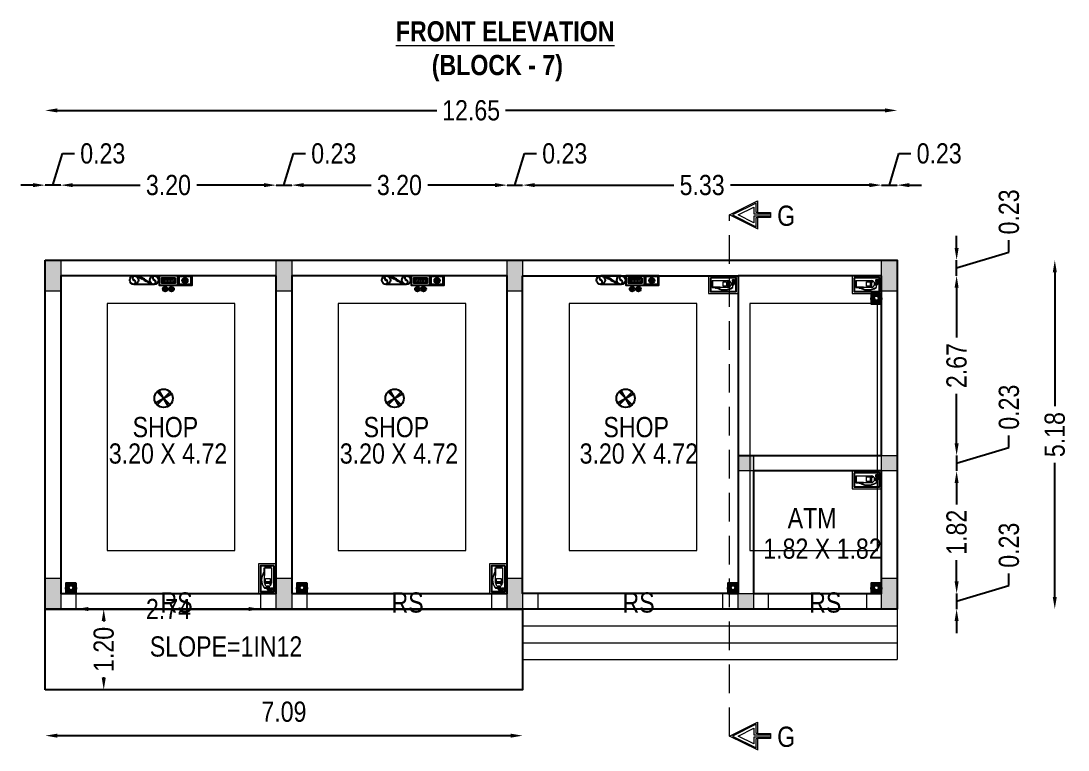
# Model space of a CAD drawing. Header units: metres. Extents: x 3750 to 6203, y 1588 to 3614.
# Drawn here: x 3778.01 to 3793.56, y 1663.71 to 1674.53 of the extents above; entities that cross this region are included whole.
import ezdxf

# ---------------------------------------------------------------- set-up
doc = ezdxf.new("R2010")
doc.units = ezdxf.units.M
doc.linetypes.add('DASHED', pattern=[0.75, 0.5, -0.25])
for name, color, linetype in [('00', 7, 'Continuous'), ('BLK_6_DA_RAMP_1', 1, 'Continuous'), ('BLK_7_FLR_0_CARPET_AREA', 13, 'Continuous'), ('BLK_7_FLR_0_EXIT_WIDTH_DOOR', 2, 'Continuous'), ('BLK_7_FLR_0_ROOF_AREA', 54, 'Continuous'), ('SOLAR_PANEL', 3, 'Continuous'), ('VPORTS', 6, 'Continuous')]:
    doc.layers.add(name, color=color, linetype=linetype)
doc.styles.get("Standard").update_dxf_attribs({"font": 'swissc.ttf'})
doc.styles.add('style2', font='swisscb.ttf')
doc.styles.add('style2a', font='swissc.ttf')
doc.dimstyles.new('ISO-25', dxfattribs={"dimtxt": 0.6, "dimasz": 0.18, "dimexe": 1.25, "dimexo": 0.625, "dimtad": 1, "dimdsep": 46, "dimtxsty": 'Standard', "dimcen": 0.18, "dimse1": 1, "dimse2": 1, "dimadec": 0, "dimazin": 0, "dimtfac": 1, "dimtmove": 0, "dimatfit": 3, "dimfxl": 0, "dimarcsym": 0})
doc.dimstyles.get("Standard").update_dxf_attribs({"dimtxt": 0.3, "dimasz": 0.18, "dimexe": 0.18, "dimexo": 0.0625, "dimgap": 0.09, "dimtad": 0, "dimzin": 0, "dimdsep": 46, "dimtxsty": 'style2a', "dimcen": 0.09, "dimse1": 1, "dimse2": 1, "dimadec": 0, "dimazin": 0, "dimtfac": 1, "dimtofl": 0, "dimtmove": 0, "dimatfit": 3, "dimfxl": 0, "dimtolj": 1, "dimtzin": 0, "dimarcsym": 0})

# ---------------------------------------------------------------- blocks, each defined once
blk = doc.blocks.new('*D310')
at = {"layer": 'BLK_6_DA_RAMP_1', "color": 0, "lineweight": -2}
for p, q in [((3779.237404959253, 1665.620680309117), (3779.237404959253, 1665.614446542881)), ((3779.237404959253, 1664.780680309116), (3779.237404959253, 1664.786914075349))]:
    blk.add_line(p, q, dxfattribs=at)
at = {"layer": 'BLK_6_DA_RAMP_1', "color": 0}
for points in [[(3779.207404959253, 1665.620680309117), (3779.267404959254, 1665.620680309117), (3779.237404959253, 1665.800680309117)], [(3779.207404959253, 1664.780680309116), (3779.267404959254, 1664.780680309116), (3779.237404959253, 1664.600680309115)]]:
    blk.add_solid(points, dxfattribs=at)
at = {"layer": 'Defpoints', "color": 0}
for p in [(3779.237404959253, 1665.800680309117), (3785.457859154155, 1665.800680309117), (3785.457859154158, 1664.600680309115)]:
    blk.add_point(p, dxfattribs=at)
at = {"layer": 'BLK_6_DA_RAMP_1', "color": 0, "insert": (3779.237404959252, 1665.200680309113), "char_height": 0.3, "attachment_point": 5, "rotation": 90, "style": 'style2a'}
blk.add_mtext('\\A1;1.20', dxfattribs=at)
blk = doc.blocks.new('*D311')
at = {"layer": 'BLK_6_DA_RAMP_1', "color": 0, "lineweight": -2}
blk.add_line((3778.547859154153, 1663.919787495752), (3785.277859154156, 1663.919787495752), dxfattribs=at)
at = {"layer": 'BLK_6_DA_RAMP_1', "color": 0}
for points in [[(3778.547859154153, 1663.949787495752), (3778.547859154153, 1663.889787495752), (3778.367859154152, 1663.919787495752)], [(3785.277859154156, 1663.949787495752), (3785.277859154156, 1663.889787495752), (3785.457859154156, 1663.919787495752)]]:
    blk.add_solid(points, dxfattribs=at)
at = {"layer": 'Defpoints', "color": 0}
for p in [(3778.367859154152, 1664.600680309115), (3785.457859154156, 1664.600680309115), (3785.457859154156, 1663.919787495752)]:
    blk.add_point(p, dxfattribs=at)
at = {"layer": 'BLK_6_DA_RAMP_1', "color": 0, "insert": (3781.912859154154, 1664.273781002245), "char_height": 0.3, "attachment_point": 5}
blk.add_mtext('7.09', dxfattribs=at)
blk = doc.blocks.new('*D313')
at = {"color": 0, "lineweight": -2, "ltscale": 10}
for p, q in [((3778.482859154154, 1672.095714972976), (3778.62361564766, 1672.564903284665)), ((3778.62361564766, 1672.564903284665), (3778.80361564766, 1672.564903284665)), ((3778.187859154156, 1672.095714972976), (3778.007859154155, 1672.095714972976)), ((3778.597859154152, 1672.095714972976), (3778.367859154156, 1672.095714972976)), ((3778.777859154152, 1672.095714972976), (3778.957859154152, 1672.095714972976))]:
    blk.add_line(p, q, dxfattribs=at)
at = {"color": 0, "ltscale": 10}
for points in [[(3778.187859154156, 1672.125714972976), (3778.187859154156, 1672.065714972976), (3778.367859154156, 1672.095714972976)], [(3778.777859154152, 1672.125714972976), (3778.777859154152, 1672.065714972976), (3778.597859154152, 1672.095714972976)]]:
    blk.add_solid(points, dxfattribs=at)
at = {"layer": 'Defpoints', "color": 0, "ltscale": 10}
for p in [(3778.367859154156, 1672.095714972976), (3778.367859154156, 1670.750680309117), (3778.597859154152, 1670.750680309117)]:
    blk.add_point(p, dxfattribs=at)
at = {"color": 0, "lineweight": 18, "ltscale": 10, "insert": (3779.222641621686, 1672.564903284665), "char_height": 0.3, "attachment_point": 5, "style": 'style2a'}
blk.add_mtext('\\A1;0.23', dxfattribs=at)
blk = doc.blocks.new('*D314')
at = {"color": 0, "lineweight": -2, "ltscale": 10}
for p, q in [((3778.777859154156, 1672.095714972976), (3779.777079933378, 1672.095714972976)), ((3781.61785915416, 1672.095714972976), (3780.618638374937, 1672.095714972976))]:
    blk.add_line(p, q, dxfattribs=at)
at = {"color": 0, "ltscale": 10}
for points in [[(3778.777859154156, 1672.125714972976), (3778.777859154156, 1672.065714972976), (3778.597859154156, 1672.095714972976)], [(3781.61785915416, 1672.125714972976), (3781.61785915416, 1672.065714972976), (3781.79785915416, 1672.095714972976)]]:
    blk.add_solid(points, dxfattribs=at)
at = {"layer": 'Defpoints', "color": 0, "ltscale": 10}
for p in [(3781.79785915416, 1672.095714972976), (3778.597859154156, 1670.750680309117), (3781.79785915416, 1670.750680309117)]:
    blk.add_point(p, dxfattribs=at)
at = {"color": 0, "lineweight": 18, "ltscale": 10, "insert": (3780.197859154158, 1672.095714972976), "char_height": 0.3, "attachment_point": 5, "style": 'style2a'}
blk.add_mtext('\\A1;3.20', dxfattribs=at)
blk = doc.blocks.new('*D315')
at = {"color": 0, "lineweight": -2, "ltscale": 10}
for p, q in [((3781.912859154162, 1672.095714972976), (3782.053615647669, 1672.564903284665)), ((3782.053615647669, 1672.564903284665), (3782.233615647669, 1672.564903284665)), ((3781.617859154164, 1672.095714972976), (3781.437859154164, 1672.095714972976)), ((3781.797859154164, 1672.095714972976), (3782.02785915416, 1672.095714972976)), ((3782.207859154161, 1672.095714972976), (3782.38785915416, 1672.095714972976))]:
    blk.add_line(p, q, dxfattribs=at)
at = {"color": 0, "ltscale": 10}
for points in [[(3781.617859154164, 1672.125714972976), (3781.617859154164, 1672.065714972976), (3781.797859154164, 1672.095714972976)], [(3782.207859154161, 1672.125714972976), (3782.207859154161, 1672.065714972976), (3782.02785915416, 1672.095714972976)]]:
    blk.add_solid(points, dxfattribs=at)
at = {"layer": 'Defpoints', "color": 0, "ltscale": 10}
for p in [(3782.02785915416, 1672.095714972976), (3781.797859154164, 1670.750680309117), (3782.02785915416, 1670.750680309116)]:
    blk.add_point(p, dxfattribs=at)
at = {"color": 0, "lineweight": 18, "ltscale": 10, "insert": (3782.652641621695, 1672.564903284665), "char_height": 0.3, "attachment_point": 5, "style": 'style2a'}
blk.add_mtext('\\A1;0.23', dxfattribs=at)
blk = doc.blocks.new('*D316')
at = {"color": 0, "lineweight": -2, "ltscale": 10}
for p, q in [((3782.207859154161, 1672.095714972976), (3783.207079933379, 1672.095714972976)), ((3785.047859154154, 1672.095714972976), (3784.048638374937, 1672.095714972976))]:
    blk.add_line(p, q, dxfattribs=at)
at = {"color": 0, "ltscale": 10}
for points in [[(3782.207859154161, 1672.125714972976), (3782.207859154161, 1672.065714972976), (3782.02785915416, 1672.095714972976)], [(3785.047859154154, 1672.125714972976), (3785.047859154154, 1672.065714972976), (3785.227859154154, 1672.095714972976)]]:
    blk.add_solid(points, dxfattribs=at)
at = {"layer": 'Defpoints', "color": 0, "ltscale": 10}
for p in [(3785.227859154154, 1672.095714972976), (3782.02785915416, 1670.750680309117), (3785.227859154154, 1670.750680309117)]:
    blk.add_point(p, dxfattribs=at)
at = {"color": 0, "lineweight": 18, "ltscale": 10, "insert": (3783.627859154157, 1672.095714972976), "char_height": 0.3, "attachment_point": 5, "style": 'style2a'}
blk.add_mtext('\\A1;3.20', dxfattribs=at)
blk = doc.blocks.new('*D317')
at = {"color": 0, "lineweight": -2, "ltscale": 10}
for p, q in [((3785.342859154161, 1672.095714972976), (3785.483615647667, 1672.564903284665)), ((3785.483615647667, 1672.564903284665), (3785.663615647667, 1672.564903284665)), ((3785.047859154162, 1672.095714972976), (3784.867859154161, 1672.095714972976)), ((3785.227859154162, 1672.095714972976), (3785.45785915416, 1672.095714972976)), ((3785.637859154161, 1672.095714972976), (3785.81785915416, 1672.095714972976))]:
    blk.add_line(p, q, dxfattribs=at)
at = {"color": 0, "ltscale": 10}
for points in [[(3785.047859154162, 1672.125714972976), (3785.047859154162, 1672.065714972976), (3785.227859154162, 1672.095714972976)], [(3785.637859154161, 1672.125714972976), (3785.637859154161, 1672.065714972976), (3785.45785915416, 1672.095714972976)]]:
    blk.add_solid(points, dxfattribs=at)
at = {"layer": 'Defpoints', "color": 0, "ltscale": 10}
for p in [(3785.45785915416, 1672.095714972976), (3785.227859154162, 1670.750680309117), (3785.45785915416, 1670.750680309117)]:
    blk.add_point(p, dxfattribs=at)
at = {"color": 0, "lineweight": 18, "ltscale": 10, "insert": (3786.082641621693, 1672.564903284665), "char_height": 0.3, "attachment_point": 5, "style": 'style2a'}
blk.add_mtext('\\A1;0.23', dxfattribs=at)
blk = doc.blocks.new('*D318')
at = {"color": 0, "lineweight": -2, "ltscale": 10}
for p, q in [((3785.637859154161, 1672.095714972976), (3787.703248764549, 1672.095714972976)), ((3790.607859154159, 1672.095714972976), (3788.54246954377, 1672.095714972976))]:
    blk.add_line(p, q, dxfattribs=at)
at = {"color": 0, "ltscale": 10}
for points in [[(3785.637859154161, 1672.125714972976), (3785.637859154161, 1672.065714972976), (3785.45785915416, 1672.095714972976)], [(3790.607859154159, 1672.125714972976), (3790.607859154159, 1672.065714972976), (3790.787859154159, 1672.095714972976)]]:
    blk.add_solid(points, dxfattribs=at)
at = {"layer": 'Defpoints', "color": 0, "ltscale": 10}
for p in [(3790.787859154159, 1672.095714972976), (3785.45785915416, 1670.750680309117), (3790.787859154159, 1670.750680309117)]:
    blk.add_point(p, dxfattribs=at)
at = {"color": 0, "lineweight": 18, "ltscale": 10, "insert": (3788.122859154159, 1672.095714972976), "char_height": 0.3, "attachment_point": 5, "style": 'style2a'}
blk.add_mtext('\\A1;5.33', dxfattribs=at)
blk = doc.blocks.new('*D319')
at = {"color": 0, "lineweight": -2, "ltscale": 10}
for p, q in [((3790.902859154158, 1672.095908519604), (3791.043615647665, 1672.565096831293)), ((3791.043615647665, 1672.565096831293), (3791.223615647665, 1672.565096831293)), ((3790.607859154159, 1672.095908519604), (3790.427859154159, 1672.095908519604)), ((3790.787859154159, 1672.095908519604), (3791.017859154158, 1672.095908519604)), ((3791.197859154157, 1672.095908519604), (3791.377859154157, 1672.095908519604))]:
    blk.add_line(p, q, dxfattribs=at)
at = {"color": 0, "ltscale": 10}
for points in [[(3790.607859154159, 1672.125908519604), (3790.607859154159, 1672.065908519605), (3790.787859154159, 1672.095908519604)], [(3791.197859154157, 1672.125908519604), (3791.197859154157, 1672.065908519605), (3791.017859154158, 1672.095908519604)]]:
    blk.add_solid(points, dxfattribs=at)
at = {"layer": 'Defpoints', "color": 0, "ltscale": 10}
for p in [(3791.017859154158, 1672.095908519604), (3791.017859154158, 1670.980680309116), (3790.787859154159, 1670.750680309117)]:
    blk.add_point(p, dxfattribs=at)
at = {"color": 0, "lineweight": 18, "ltscale": 10, "insert": (3791.642641621692, 1672.565096831293), "char_height": 0.3, "attachment_point": 5, "style": 'style2a'}
blk.add_mtext('\\A1;0.23', dxfattribs=at)
blk = doc.blocks.new('*D320')
at = {"color": 0, "lineweight": -2, "ltscale": 10}
for p, q in [((3778.547859154155, 1673.205326451195), (3784.181203310001, 1673.205326451195)), ((3790.837859154157, 1673.205326451195), (3785.204514998313, 1673.205326451195))]:
    blk.add_line(p, q, dxfattribs=at)
at = {"color": 0, "ltscale": 10}
for points in [[(3778.547859154155, 1673.235326451194), (3778.547859154155, 1673.175326451195), (3778.367859154156, 1673.205326451195)], [(3790.837859154157, 1673.235326451194), (3790.837859154157, 1673.175326451195), (3791.017859154158, 1673.205326451195)]]:
    blk.add_solid(points, dxfattribs=at)
at = {"layer": 'Defpoints', "color": 0, "ltscale": 10}
for p in [(3778.367859154156, 1673.205326451195), (3778.367859154156, 1670.980680309116), (3791.017859154158, 1670.980680309116)]:
    blk.add_point(p, dxfattribs=at)
at = {"color": 0, "lineweight": 18, "ltscale": 10, "insert": (3784.692859154156, 1673.205326451195), "char_height": 0.3, "attachment_point": 5, "style": 'style2a'}
blk.add_mtext('\\A1;12.65', dxfattribs=at)
blk = doc.blocks.new('*D321')
at = {"color": 0, "lineweight": -2, "ltscale": 10}
for p, q in [((3791.901756672229, 1671.160680309117), (3791.901756672229, 1671.340680309117)), ((3792.679321607294, 1671.098949789637), (3792.679321607294, 1671.278949789638)), ((3791.901756672229, 1670.865680309118), (3792.679321607294, 1671.098949789637)), ((3791.901756672229, 1670.750680309118), (3791.901756672229, 1670.980680309117)), ((3791.901756672229, 1670.570680309118), (3791.901756672229, 1670.390680309118))]:
    blk.add_line(p, q, dxfattribs=at)
at = {"color": 0, "ltscale": 10}
for points in [[(3791.871756672229, 1671.160680309117), (3791.931756672229, 1671.160680309117), (3791.901756672229, 1670.980680309117)], [(3791.871756672229, 1670.570680309118), (3791.931756672229, 1670.570680309118), (3791.901756672229, 1670.750680309118)]]:
    blk.add_solid(points, dxfattribs=at)
at = {"layer": 'Defpoints', "color": 0, "ltscale": 10}
for p in [(3790.787859154161, 1670.980680309117), (3791.901756672229, 1670.980680309117), (3790.787859154161, 1670.750680309118)]:
    blk.add_point(p, dxfattribs=at)
at = {"color": 0, "lineweight": 18, "ltscale": 10, "insert": (3792.679321607294, 1671.697975763662), "char_height": 0.3, "attachment_point": 5, "rotation": 90, "style": 'style2a'}
blk.add_mtext('\\A1;0.23', dxfattribs=at)
blk = doc.blocks.new('*D322')
at = {"color": 0, "lineweight": -2, "ltscale": 10}
for p, q in [((3791.90175667226, 1670.570680309118), (3791.90175667226, 1669.835095893534)), ((3791.90175667226, 1668.260680309118), (3791.90175667226, 1668.996264724703))]:
    blk.add_line(p, q, dxfattribs=at)
at = {"color": 0, "ltscale": 10}
for points in [[(3791.871756672259, 1670.570680309118), (3791.931756672259, 1670.570680309118), (3791.90175667226, 1670.750680309118)], [(3791.871756672259, 1668.260680309118), (3791.931756672259, 1668.260680309118), (3791.90175667226, 1668.080680309118)]]:
    blk.add_solid(points, dxfattribs=at)
at = {"layer": 'Defpoints', "color": 0, "ltscale": 10}
for p in [(3790.787859154161, 1670.750680309118), (3790.787859154161, 1668.080680309118), (3791.90175667226, 1668.080680309118)]:
    blk.add_point(p, dxfattribs=at)
at = {"color": 0, "lineweight": 18, "ltscale": 10, "insert": (3791.901756672258, 1669.415680309117), "char_height": 0.3, "attachment_point": 5, "rotation": 90, "style": 'style2a'}
blk.add_mtext('\\A1;2.67', dxfattribs=at)
blk = doc.blocks.new('*D323')
at = {"color": 0, "lineweight": -2, "ltscale": 10}
for p, q in [((3791.901756672287, 1668.260680309118), (3791.901756672287, 1668.440680309118)), ((3792.679321607351, 1668.198949789637), (3792.679321607351, 1668.378949789637)), ((3791.901756672287, 1667.965680309118), (3792.679321607351, 1668.198949789637)), ((3791.901756672287, 1668.080680309118), (3791.901756672287, 1667.850680309117)), ((3791.901756672287, 1667.670680309117), (3791.901756672287, 1667.490680309117))]:
    blk.add_line(p, q, dxfattribs=at)
at = {"color": 0, "ltscale": 10}
for points in [[(3791.871756672286, 1668.260680309118), (3791.931756672287, 1668.260680309118), (3791.901756672287, 1668.080680309118)], [(3791.871756672286, 1667.670680309117), (3791.931756672287, 1667.670680309117), (3791.901756672287, 1667.850680309117)]]:
    blk.add_solid(points, dxfattribs=at)
at = {"layer": 'Defpoints', "color": 0, "ltscale": 10}
for p in [(3790.787859154161, 1668.080680309118), (3790.787859154161, 1667.850680309117), (3791.901756672287, 1667.850680309117)]:
    blk.add_point(p, dxfattribs=at)
at = {"color": 0, "lineweight": 18, "ltscale": 10, "insert": (3792.679321607351, 1668.797975763662), "char_height": 0.3, "attachment_point": 5, "rotation": 90, "style": 'style2a'}
blk.add_mtext('\\A1;0.23', dxfattribs=at)
blk = doc.blocks.new('*D324')
at = {"color": 0, "lineweight": -2, "ltscale": 10}
for p, q in [((3791.901756672316, 1667.670680309117), (3791.901756672316, 1667.353862127299)), ((3791.901756672316, 1666.210680309118), (3791.901756672316, 1666.527498490936))]:
    blk.add_line(p, q, dxfattribs=at)
at = {"color": 0, "ltscale": 10}
for points in [[(3791.871756672316, 1667.670680309117), (3791.931756672318, 1667.670680309117), (3791.901756672316, 1667.850680309117)], [(3791.871756672316, 1666.210680309118), (3791.931756672318, 1666.210680309118), (3791.901756672316, 1666.030680309118)]]:
    blk.add_solid(points, dxfattribs=at)
at = {"layer": 'Defpoints', "color": 0, "ltscale": 10}
for p in [(3790.787859154161, 1667.850680309117), (3791.901756672316, 1667.850680309117), (3790.787859154161, 1666.030680309118)]:
    blk.add_point(p, dxfattribs=at)
at = {"color": 0, "lineweight": 18, "ltscale": 10, "insert": (3791.901756672316, 1666.940680309116), "char_height": 0.3, "attachment_point": 5, "rotation": 90, "style": 'style2a'}
blk.add_mtext('\\A1;1.82', dxfattribs=at)
blk = doc.blocks.new('*D325')
at = {"color": 0, "lineweight": -2, "ltscale": 10}
for p, q in [((3791.901756672347, 1666.210680309118), (3791.901756672347, 1666.390680309118)), ((3792.679321607412, 1666.148949789637), (3792.679321607412, 1666.328949789637)), ((3791.901756672347, 1665.915680309118), (3792.679321607412, 1666.148949789637)), ((3791.901756672347, 1666.030680309118), (3791.901756672347, 1665.800680309117)), ((3791.901756672347, 1665.620680309117), (3791.901756672347, 1665.440680309117))]:
    blk.add_line(p, q, dxfattribs=at)
at = {"color": 0, "ltscale": 10}
for points in [[(3791.871756672346, 1666.210680309118), (3791.931756672346, 1666.210680309118), (3791.901756672347, 1666.030680309118)], [(3791.871756672346, 1665.620680309117), (3791.931756672346, 1665.620680309117), (3791.901756672347, 1665.800680309117)]]:
    blk.add_solid(points, dxfattribs=at)
at = {"layer": 'Defpoints', "color": 0, "ltscale": 10}
for p in [(3790.787859154161, 1666.030680309118), (3790.793788377, 1665.800680309117), (3791.901756672347, 1665.800680309117)]:
    blk.add_point(p, dxfattribs=at)
at = {"color": 0, "lineweight": 18, "ltscale": 10, "insert": (3792.679321607412, 1666.747975763662), "char_height": 0.3, "attachment_point": 5, "rotation": 90, "style": 'style2a'}
blk.add_mtext('\\A1;0.23', dxfattribs=at)
blk = doc.blocks.new('*D326')
at = {"color": 0, "linetype": 'Continuous', "lineweight": -2}
for p, q in [((3793.359536324402, 1670.800680309118), (3793.359536324402, 1668.810875114312)), ((3793.359536324402, 1665.980680309117), (3793.359536324402, 1667.970485503923))]:
    blk.add_line(p, q, dxfattribs=at)
at = {"color": 0, "linetype": 'Continuous'}
for points in [[(3793.329536324402, 1670.800680309118), (3793.389536324401, 1670.800680309118), (3793.359536324402, 1670.980680309117)], [(3793.329536324402, 1665.980680309117), (3793.389536324401, 1665.980680309117), (3793.359536324402, 1665.800680309117)]]:
    blk.add_solid(points, dxfattribs=at)
at = {"layer": 'Defpoints', "color": 0, "linetype": 'Continuous'}
for p in [(3791.017859154159, 1670.980680309117), (3793.359536324402, 1670.980680309117), (3791.017859154159, 1665.800680309117)]:
    blk.add_point(p, dxfattribs=at)
at = {"color": 0, "linetype": 'Continuous', "lineweight": 18, "insert": (3793.359536324402, 1668.390680309116), "char_height": 0.3, "attachment_point": 5, "rotation": 90, "style": 'style2a'}
blk.add_mtext('\\A1;5.18', dxfattribs=at)
blk = doc.blocks.new('*D332')
at = {"layer": 'BLK_7_FLR_0_EXIT_WIDTH_DOOR', "color": 0, "lineweight": -2}
for p, q in [((3779.007859154156, 1665.800680309116), (3779.778443569739, 1665.800680309116)), ((3781.387859154154, 1665.800680309116), (3780.61727473857, 1665.800680309116))]:
    blk.add_line(p, q, dxfattribs=at)
at = {"layer": 'BLK_7_FLR_0_EXIT_WIDTH_DOOR', "color": 0}
for points in [[(3779.007859154156, 1665.830680309116), (3779.007859154156, 1665.770680309116), (3778.827859154155, 1665.800680309116)], [(3781.387859154154, 1665.830680309116), (3781.387859154154, 1665.770680309116), (3781.567859154153, 1665.800680309116)]]:
    blk.add_solid(points, dxfattribs=at)
at = {"layer": 'Defpoints', "color": 0}
for p in [(3778.827859154155, 1665.800680309116), (3781.567859154153, 1665.800680309116), (3781.567859154153, 1665.800680309116)]:
    blk.add_point(p, dxfattribs=at)
at = {"layer": 'BLK_7_FLR_0_EXIT_WIDTH_DOOR', "color": 0, "insert": (3780.197859154156, 1665.800680309116), "char_height": 0.3, "attachment_point": 5, "style": 'style2a'}
blk.add_mtext('\\A1;2.74', dxfattribs=at)
blk = doc.blocks.new('auto-sprinkler')
at = {"layer": '00'}
h = blk.add_hatch(color=161, dxfattribs=at)
h.dxf.hatch_style = 1
h.paths.add_polyline_path([(5.82e-14, -1.293e-13), (-0.0750000000000014, 0.1299038105677039, 0.0655434628151658), (-0.106066017177958, 0.1060660171780574)])
h.paths.add_polyline_path([(-1.805e-13, -6.54e-14), (0.1299038105676527, 0.0749999999999943, 0.0655434628153172), (0.1060660171779424, 0.1060660171780148)])
h.paths.add_polyline_path([(0.0749999999999432, -0.1299038105676598, 0.0655434628150144), (0.1060660171778358, -0.1060660171780774), (5.83e-14, -1.293e-13)])
h.paths.add_polyline_path([(-0.129903810567711, -0.0749999999999502, 0.0655434628151658), (-0.1060660171780645, -0.1060660171779068), (-1.804e-13, -6.53e-14)])
at = {"layer": '00', "color": 170}
for points in [[(-0.1299038105676409, -0.0749999999999098), (0.1299038105675827, 0.0749999999999538)], [(-0.1060660171781656, -0.1060660171780079), (0.1060660171777663, 0.1060660171778387)], [(0.1060660171777663, -0.1060660171780079), (-0.1060660171778245, 0.106066017177924)], [(0.0749999999999027, -0.1299038105675898), (-0.0749999999999609, 0.1299038105676338)]]:
    blk.add_lwpolyline(points, dxfattribs=at)
blk.add_circle((-2.91e-14, 2.2e-14), 0.15, dxfattribs=at)
blk = doc.blocks.new('siern')
blk.add_hatch(color=5).paths.add_polyline_path([(-0.1593222198534196, 4.061119889346909, -0.050918795279975), (-2.084215844903134, 0.0151086477926867, 0.0925672966546958), (-4.033540109677136, -4.074294274310353, -0.0032073073232835), (-4.026732467605971, -4.061119889249931, -0.0483688946395163), (-3.836825126619751, -3.704532133112332, -0.0178884246563004), (-1.736111600250296, -0.1050856800138717, 0.1175623139878069)])
at = {"layer": 'VPORTS', "lineweight": 18}
h = blk.add_hatch(color=20, dxfattribs=at)
edge = h.paths.add_edge_path()
edge.add_arc((-3.003242993894826, 5.125836620620271), 1.15591213153334, 152.305571092109, 342.6944289075761)
edge.add_arc((-1.069537870018141, 4.324869732675344), 0.947658435111645, -16.15980825423901, 151.159808253957, ccw=False)
edge.add_arc((-1.182811693612317, 4.598336933856721), 1.155912131525198, 332.3055710921348, 522.6944289076076)
edge.add_arc((-3.116516817488141, 5.399303821803434), 0.9476584351198534, 163.8401917457499, 331.159808253898, ccw=False)
h = blk.add_hatch(color=20, dxfattribs=at)
edge = h.paths.add_edge_path()
edge.add_arc((-3.003242993894497, -4.598336933864606), 1.155912131531942, 152.3055710922763, 342.6944289077433)
edge.add_arc((-1.069537870018141, -5.399303821805893), 0.947658435111645, -16.15980825423901, 151.159808253957, ccw=False)
edge.add_arc((-1.182811693611987, -5.125836620620876), 1.155912131526594, 332.3055710919675, 522.6944289074403)
edge.add_arc((-3.116516817488947, -4.324869732677806), 0.9476584351170516, 163.8401917461589, 331.1598082543069, ccw=False)
at = {"color": 1}
for points in [[(-4.186054687499563, -4.862086777240619), (-4.186054687499563, 4.862086777240619)], [(0, -4.862086777240619), (0, 4.862086777240619)]]:
    blk.add_lwpolyline(points, dxfattribs=at)
at = {"color": 5}
blk.add_lwpolyline([(-0.1593222198534196, 4.061119889346909, -0.050918795279975), (-2.084215844903134, 0.0151086477926867, 0.0925672966540532), (-4.033540109669047, -4.074294274279964, -0.0196862209365316), (-1.736111600250296, -0.1050856800138717, 0.1175623139878069)], format="xyb", close=True, dxfattribs=at)
at = {"layer": 'VPORTS', "color": 251, "lineweight": 18}
for points in [[(-4.026732467633336, 5.663053665186451, 1.095032819744272), (-1.899656831361426, 4.781990088442399, -0.8950427931265029), (-0.159322219880778, 4.061119889294785, 1.095032819744327), (-2.286397856138135, 4.942183466031565, -0.8950427931261273)], [(-4.026732467633336, -4.061119889302061, 1.095032819744272), (-1.899656831361426, -4.942183466038841, -0.8950427931265029), (-0.159322219880778, -5.663053665186451, 1.095032819744327), (-2.286397856138135, -4.781990088442399, -0.8950427931261273)]]:
    blk.add_lwpolyline(points, format="xyb", close=True, dxfattribs=at)
at = {"layer": 'VPORTS'}
for centre in [(-2.093027343749779, 4.862086777240619), (-2.093027343749779, -4.862086777240619)]:
    blk.add_circle(centre, 2.09302734375, dxfattribs=at)
at = {"layer": 'VPORTS', "lineweight": 18}
blk.add_circle((-2.093027343749779, -4.862086777240619), 2.09302734375, dxfattribs=at)
blk = doc.blocks.new('EmerLight')
h = blk.add_hatch(color=1)
edge = h.paths.add_edge_path()
edge.add_arc((0, 12.75), 2.25, 0, 360)
for points in [[(-0.375, 9), (0.375, 9), (0.375, 10.53147008133764, -0.083920216900384), (-0.375, 10.53147008133764)], [(6.375, 10.53147008133764, -0.083920216900384), (5.625, 10.53147008133764), (5.625, 9), (6.375, 9)]]:
    blk.add_hatch(color=171).paths.add_polyline_path(points)
h = blk.add_hatch(color=1)
edge = h.paths.add_edge_path()
edge.add_arc((6, 12.75), 2.25, 0, 360)
at = {"lineweight": 18}
h = blk.add_hatch(dxfattribs=at)
h.set_pattern_fill('HONEY', color=145, scale=7.5, style=0)
h.set_pattern_definition([(0, (-23575.41711731013, -1310.215376773727), (1.40625, 0.8118988124999997), [0.9375, -1.875]), (120, (-23575.41711731013, -1310.215376773727), (-1.406249996927416, 0.8118988178218671), [0.9374999999999996, -1.874999999999999]), (59.99999999999999, (-23575.41711731013, -1310.215376773727), (3.0725816e-09, 1.623797630321865), [-1.875, 0.9375])])
h.paths.add_polyline_path([(-3.75, 2.25), (9.75, 2.25), (9.75, 6.75), (-3.75, 6.75)])
at = {"color": 171}
for points in [[(-0.375, 10.53147008133766), (-0.375, 9)], [(0.375, 10.53147008133766), (0.375, 9)], [(5.625, 10.53147008133766), (5.625, 9)], [(6.375, 10.53147008133766), (6.375, 9)]]:
    blk.add_lwpolyline(points, dxfattribs=at)
at = {"color": 5}
for points in [[(-6, 0), (12, 0), (12, 9), (-6, 9)], [(-3.75, 2.25), (9.75, 2.25), (9.75, 6.75), (-3.75, 6.75)]]:
    blk.add_lwpolyline(points, close=True, dxfattribs=at)
at = {"color": 1}
for centre in [(0, 12.75), (6, 12.75)]:
    blk.add_circle(centre, 2.25, dxfattribs=at)
blk = doc.blocks.new('switch1')
for points in [[(-7.875, 10.34466991411068), (-7.5, 9.96966991411068), (-7.5, 2.030330085889318), (-7.875, 1.655330085889318)], [(7.344669914111362, 10.87500000000051), (6.969669914111362, 10.5), (-6.969669914111362, 10.50000000000051), (-7.344669914111362, 10.875)], [(-7.344669914111362, 1.124999999999487), (-6.969669914111362, 1.5), (6.969669914111362, 1.499999999999485), (7.344669914111362, 1.125)], [(7.875, 1.655330085889318), (7.5, 2.030330085889318), (7.5, 9.96966991411068), (7.875, 10.34466991411068)]]:
    blk.add_hatch(color=254).paths.add_polyline_path(points)
h = blk.add_hatch(color=20)
edge = h.paths.add_edge_path()
edge.add_arc((0, 6), 3.75, 0, 360)
edge = h.paths.add_edge_path(flags=17)
edge.add_arc((0, 6), 2.25, 0, 360)
h = blk.add_hatch()
h.set_pattern_fill('ANSI31', color=1, scale=0.3, style=0)
h.set_pattern_definition([(45, (0, 0), (-0.6735192090801866, 0.6735192090801866), [])])
edge = h.paths.add_edge_path()
edge.add_arc((0, 6), 2.25, 0, 360)
at = {"color": 7, "lineweight": 25}
blk.add_lwpolyline([(-9, 0), (9, 0), (9, 12), (-9, 12)], close=True, dxfattribs=at)
at = {"color": 7, "lineweight": 20}
for points in [[(-7.875, 10.34466991411068), (-7.5, 9.96966991411068), (-7.5, 2.030330085889318), (-7.875, 1.655330085889318)], [(7.344669914111362, 10.87500000000051), (6.969669914111362, 10.5), (-6.969669914111362, 10.50000000000051), (-7.344669914111362, 10.875)], [(-7.344669914111362, 1.124999999999487), (-6.969669914111362, 1.5), (6.969669914111362, 1.499999999999485), (7.344669914111362, 1.125)], [(7.875, 1.655330085889318), (7.5, 2.030330085889318), (7.5, 9.96966991411068), (7.875, 10.34466991411068)]]:
    blk.add_lwpolyline(points, close=True, dxfattribs=at)
at = {"color": 20, "lineweight": 5}
for radius in [3.75, 2.25]:
    blk.add_circle((0, 6), radius, dxfattribs=at)
blk = doc.blocks.new('cylinder1')
for color, points in [(250, [(-7.5, 38.5), (-7.5, 37), (-1.5, 37), (1.819e-12, 37), (1.819e-12, 38.49999999999989)]), (250, [(-1.5, 36.49111867737474), (-1.5, 37), (-7.5, 35.86409997163537), (-7.5, 35.60965931032275), (-6.156004991853456, 35.60965931032275)]), (250, [(-1.5, 37), (-1.5, 33), (0, 33), (0, 34), (-0.25, 34), (-0.25, 36), (0, 36), (0, 37)]), (250, [(1.5, 37), (0, 37), (0, 36), (0.25, 36), (0.25, 34), (0, 34), (0, 33), (1.5, 33)]), (7, [(-3.582362558996101, 28.5413344918561, 1), (-4.882362558996101, 28.5413344918561, 1)]), (253, [(0.25, 36), (-0.25, 36), (-0.25, 34), (0.25, 34)]), (250, [(1.5, 36), (1.5, 35.5), (6.005287903726634, 35.5, -0.3128595630404711), (6, 6.750000000000008), (6, 6.199155247696468, 0.33166186902408), (6.116349988142244, 36)]), (254, [(6, 5.949155247696468), (6, 5.699155247696468), (6.5, 5.699155247696468), (6.5, 7.499999999999996), (6, 7.499999999999996), (6, 7.249999999999996), (6.25, 7.249999999999996), (6.25, 5.949155247696468)])]:
    blk.add_hatch(color=color).paths.add_polyline_path(points)
at = {"lineweight": 25}
for points in [[(-1.5, 36.49111867737474), (-6.156004991853478, 35.60965931032274), (-7.5, 35.60965931032274), (-7.5, 35.86409997163537), (-1.5, 37), (-7.5, 37), (-7.5, 38.5), (1.819e-12, 38.49999999999989), (1.819e-12, 37)], [(-1.5, 37), (1.5, 37), (1.5, 32.80947501931109)], [(-1.5, 32.80947501931109), (-1.5, 37)], [(0, 36), (0, 37)], [(-1.5, 33), (1.5, 33)], [(0, 33), (0, 34)]]:
    blk.add_lwpolyline(points, dxfattribs=at)
at = {"lineweight": 15}
blk.add_lwpolyline([(-6, 27), (6, 27, 0.9999999999999998)], format="xyb", close=True, dxfattribs=at)
for points in [[(-6, 27), (6, 27)], [(-6, 0), (6, 0)], [(6, 13.5), (6, 0)], [(6, 6.75), (6, 0)]]:
    blk.add_lwpolyline(points)
for points in [[(-6, 27), (6, 27), (6, 0), (-6, 0)], [(-4, 19), (-4, 25), (4, 25), (4, 19)]]:
    blk.add_lwpolyline(points, close=True, dxfattribs=at)
at = {"lineweight": 25}
blk.add_lwpolyline([(0.25, 34), (0.25, 36), (-0.25, 36), (-0.25, 34)], close=True, dxfattribs=at)
at = {"lineweight": 20}
blk.add_lwpolyline([(6, 6.75), (6, 6.199155247696468, 0.33166186902408), (6.116349988142244, 36), (1.5, 36), (1.5, 35.5), (6.005287903726638, 35.5, -0.3128595630404712)], format="xyb", close=True, dxfattribs=at)
blk.add_lwpolyline([(6, 5.949155247696468), (6, 5.699155247696468), (6.5, 5.699155247696468), (6.5, 7.499999999999996), (6, 7.499999999999996), (6, 7.249999999999996), (6.25, 7.249999999999996), (6.25, 5.949155247696468)], close=True)
at = {"lineweight": 25}
blk.add_circle((-4.232362558996101, 28.5413344918561), 0.75, dxfattribs=at)
blk.add_circle((-4.232362558996101, 28.5413344918561), 0.65)
blk = doc.blocks.new('cylinderfinal')
at = {"lineweight": 20}
for points in [[(-13.5, -45), (13.5, -45), (13.5, 0), (-13.5, 0)], [(-10.5, -42), (10.5, -42), (10.5, -3.000000000000003), (-10.5, -3)]]:
    blk.add_lwpolyline(points, close=True, dxfattribs=at)
blk.add_lwpolyline([(-10.5, -42), (10.5, -42), (10.5, -3.000000000000003), (-10.5, -3)], close=True)
at = {"lineweight": 15, "xscale": 0.8699999999998906, "yscale": 0.8699999999998906, "zscale": 1.5}
blk.add_blockref('cylinder1', (-0.9169508714730908, -39.34066445374083), dxfattribs=at)
blk = doc.blocks.new('firehose')
for color, points in [(1, [(17.86590924663701, -33.80699138375383, -0.116019250224305), (19.87579712504467, -42.77884124641268, 8.409187339897612), (14.59864054587834, -51.09568462217719), (14.77462580959121, -50.77462580962811, 0.1304771358826283), (16.87429619267437, -42.26563069466236, -8.334124280871839)]), (1, [(14.77462580960812, -50.77462580959722), (16.97056274847867, -52.97056274847321, 1.016121270503578), (-17.69770766127203, -32.71501239939127, 0.1199886114363758), (-17.22691750119171, -41.21855472397618, -1.237160893247075)]), (46, [(11.7215557009913, -56.1764135710655), (11.1782557328388, -55.44013883738443), (13.28999017388378, -53.48312164735034), (14.77462580960855, -50.77462580959764), (16.97056274848546, -52.97056274848), (14.64841727244311, -54.01667111922507)])]:
    blk.add_hatch(color=color).paths.add_polyline_path(points)
at = {"color": 240}
blk.add_lwpolyline([(-36, -72), (36, -72), (36, 0), (-36, 0)], close=True, dxfattribs=at)
at = {"color": 46}
blk.add_lwpolyline([(11.7215557009913, -56.1764135710655), (11.1782557328388, -55.44013883738443), (13.28999017388378, -53.48312164735034), (14.77462580960855, -50.77462580959764), (16.97056274848546, -52.97056274848), (14.64841727244311, -54.01667111922507)], close=True, dxfattribs=at)
at = {"color": 240}
for radius in [36, 33, 30, 27, 24]:
    blk.add_circle((0, -36), radius, dxfattribs=at)
for centre, radius, start, end in [((0, -36), 21, 341.1675392881562, 315.0000000001473), ((0, -36), 18, 6.997948917371504, 339.6294282853439), ((-0.2015950538298057, -42.56555608450435), 20.07852502711841, 328.7873606831993, 150.6199113101466), ((-0.2015950538298057, -42.56555608450435), 17.0785250271184, 331.2710783775393, 175.476322851673)]:
    blk.add_arc(centre, radius, start, end, dxfattribs=at)

msp = doc.modelspace()

# ---------------------------------------------------------------- hatches: boundary and pattern name
at = {"lineweight": 18, "ltscale": 10}
h = msp.add_hatch(color=256, dxfattribs=at)
h.dxf.hatch_style = 1
h.paths.add_polyline_path([(3778.367859636239, 1670.520680309116), (3778.597859636243, 1670.520680309116), (3778.597859636243, 1670.980680309116), (3778.367859636239, 1670.980680309116)])
h = msp.add_hatch(color=256, dxfattribs=at)
h.dxf.hatch_style = 1
h.paths.add_polyline_path([(3781.797859154164, 1670.520680309115), (3782.027859154169, 1670.520680309115), (3782.027859154169, 1670.980680309114), (3781.797859154164, 1670.980680309114)])
h = msp.add_hatch(color=256, dxfattribs=at)
h.dxf.hatch_style = 1
h.paths.add_polyline_path([(3785.227859154154, 1670.520680309116), (3785.457859154156, 1670.520680309116), (3785.457859154156, 1670.980680309116), (3785.227859154154, 1670.980680309116)])
h = msp.add_hatch(color=256, dxfattribs=at)
h.dxf.hatch_style = 1
h.paths.add_polyline_path([(3790.787859154159, 1670.520680309116), (3791.017859154163, 1670.520680309116), (3791.017859154163, 1670.980680309116), (3790.787859154159, 1670.980680309116)])
h = msp.add_hatch(color=256, dxfattribs=at)
h.dxf.hatch_style = 1
h.paths.add_polyline_path([(3788.887859154169, 1668.080680516955), (3788.657859154165, 1668.080680516955), (3788.65785861493, 1667.850680516955), (3788.887858614933, 1667.850680516955)])
h = msp.add_hatch(color=256, dxfattribs=at)
h.dxf.hatch_style = 1
h.paths.add_polyline_path([(3791.017860232634, 1668.080680516949), (3790.78786023263, 1668.080680516949), (3790.787859693394, 1667.85068051695), (3791.017859693397, 1667.85068051695)])
h = msp.add_hatch(color=256, dxfattribs=at)
h.dxf.hatch_style = 1
h.paths.add_polyline_path([(3778.367859636239, 1665.800680309116), (3778.597859636243, 1665.800680309116), (3778.597859636243, 1666.260680309116), (3778.367859636239, 1666.260680309116)])
h = msp.add_hatch(color=256, dxfattribs=at)
h.dxf.hatch_style = 1
h.paths.add_polyline_path([(3781.797859154164, 1665.800680309114), (3782.027859154169, 1665.800680309114), (3782.027859154169, 1666.260680309115), (3781.797859154164, 1666.260680309115)])
h = msp.add_hatch(color=256, dxfattribs=at)
h.dxf.hatch_style = 1
h.paths.add_polyline_path([(3785.227859154154, 1665.800680309116), (3785.457859154156, 1665.800680309116), (3785.457859154156, 1666.260680309116), (3785.227859154154, 1666.260680309116)])
h = msp.add_hatch(color=256, dxfattribs=at)
h.dxf.hatch_style = 1
h.paths.add_polyline_path([(3790.787859154159, 1665.800680309116), (3791.017859154163, 1665.800680309116), (3791.017859154163, 1666.260680309116), (3790.787859154159, 1666.260680309116)])
h = msp.add_hatch(color=256, dxfattribs=at)
h.dxf.hatch_style = 1
h.paths.add_polyline_path([(3788.887859154169, 1666.030680516955), (3788.657859154165, 1666.030680516955), (3788.65785861493, 1665.800680516954), (3788.887858614933, 1665.800680516954)])

# ---------------------------------------------------------------- linework, layer by layer
at = {"linetype": 'ByBlock', "lineweight": 18}
for p, q in [((3788.531178830548, 1671.652405738885), (3788.945952780132, 1671.860650730228)), ((3788.945952780132, 1671.860650730228), (3788.945952780132, 1671.690777405554)), ((3788.945185346801, 1671.44540248076), (3788.531178830548, 1671.652405738885)), ((3788.945952780132, 1671.690777405554), (3789.139473104463, 1671.690777405554)), ((3789.139473104463, 1671.690777405554), (3789.139473104463, 1671.614034072208)), ((3789.139473104463, 1671.614034072208), (3788.945952780132, 1671.614034072208)), ((3788.945952780132, 1671.614034072208), (3788.945952780132, 1671.444160747542)), ((3788.531178830548, 1663.91421619248), (3788.945952780132, 1664.122461183823)), ((3788.945952780132, 1664.122461183823), (3788.945952780132, 1663.952587859149)), ((3788.945185346801, 1663.707212934355), (3788.531178830548, 1663.91421619248)), ((3788.945952780132, 1663.952587859149), (3789.139473104463, 1663.952587859149)), ((3789.139473104463, 1663.875844525804), (3788.945952780132, 1663.875844525804)), ((3788.945952780132, 1663.875844525804), (3788.945952780132, 1663.705971201137)), ((3789.139473104463, 1663.952587859149), (3789.139473104463, 1663.875844525804))]:
    msp.add_line(p, q, dxfattribs=at)
at = {"linetype": 'DASHED', "lineweight": 18, "ltscale": 0.85}
msp.add_line((3788.531178830548, 1663.91421619248), (3788.531178830548, 1671.652405738883), dxfattribs=at)
at = {"linetype": 'Continuous', "lineweight": 18}
for p, q in [((3778.367859154156, 1665.800680309116), (3778.367859154156, 1670.980680309116)), ((3791.017859154158, 1670.980680309116), (3778.367859154156, 1670.980680309116)), ((3791.017859154158, 1665.800680309116), (3791.017859154158, 1670.980680309116)), ((3778.597859154156, 1666.030680309117), (3778.597859154156, 1670.750680309117)), ((3781.797859154164, 1670.750680309117), (3778.597859154152, 1670.750680309117)), ((3781.797859154159, 1666.030680309117), (3781.79785915416, 1670.750680309117)), ((3782.027859154156, 1666.030680309117), (3782.02785915416, 1670.750680309117)), ((3785.227859154162, 1670.750680309117), (3782.027859154163, 1670.750680309117)), ((3785.227859154157, 1666.030680309117), (3785.227859154157, 1670.750680309117)), ((3790.787859154159, 1670.750680309117), (3785.45785915416, 1670.750680309117)), ((3785.457859154156, 1666.030680309117), (3785.457859154156, 1670.750680309117)), ((3790.787859154159, 1668.080680309117), (3790.787859154159, 1670.750680309117)), ((3788.657859154157, 1668.080680309117), (3790.787859154159, 1668.080680309117)), ((3788.657859154157, 1666.030680309117), (3788.657859154162, 1668.080680309117)), ((3788.887859154146, 1667.850680309117), (3790.787859154159, 1667.850680309117)), ((3788.887859154162, 1666.030680309117), (3788.887859154154, 1667.850680309117)), ((3790.787859154159, 1666.030680309117), (3790.787859154159, 1667.850680309117)), ((3778.597859154156, 1666.030680309117), (3778.827859154155, 1666.030680309117)), ((3778.827859154155, 1665.800680309116), (3778.827859154155, 1666.030680309117)), ((3781.567859154158, 1665.800680309117), (3781.567859154162, 1666.030680309117)), ((3781.567859154153, 1666.030680309117), (3781.797859154164, 1666.030680309117)), ((3782.027859154156, 1666.030680309117), (3782.257859154157, 1666.030680309117)), ((3782.257859154159, 1665.800680309114), (3782.257859154159, 1666.030680309114)), ((3784.997859154165, 1666.030680309117), (3785.227859154162, 1666.030680309117)), ((3784.997859154162, 1665.800680309114), (3784.997859154165, 1666.030680309114)), ((3785.457859154156, 1666.030680309117), (3785.68785915416, 1666.030680309117)), ((3785.68785915416, 1665.800680309116), (3785.68785915416, 1666.030680309117)), ((3788.427859154161, 1666.030680309117), (3788.657859154157, 1666.030680309117)), ((3788.427859154161, 1665.800680309117), (3788.427859154165, 1666.030680309117)), ((3788.887859154162, 1666.030680309117), (3789.106000708481, 1666.030680309117)), ((3789.106000708477, 1665.800680309117), (3789.106000708475, 1666.030680309117)), ((3790.569717599842, 1666.030680309117), (3790.787859154159, 1666.030680309117)), ((3790.569717599839, 1665.800680309117), (3790.569717599842, 1666.030680309117)), ((3778.367859154156, 1665.800680309116), (3778.827859154155, 1665.800680309116)), ((3778.367859154156, 1665.800680309116), (3778.367859154154, 1665.050680309116)), ((3781.567859154153, 1665.800680309116), (3782.257859154157, 1665.800680309116)), ((3784.997859154162, 1665.800680309116), (3785.68785915416, 1665.800680309116)), ((3788.427859154159, 1665.800680309116), (3789.106000708477, 1665.800680309116)), ((3790.569717599839, 1665.800680309116), (3791.017859154158, 1665.800680309116)), ((3791.017859154158, 1665.800680309116), (3791.017859154154, 1665.050680309116)), ((3785.457859154153, 1665.550680309117), (3791.017859154163, 1665.550680309117)), ((3785.457859154154, 1665.300680309117), (3791.017859154163, 1665.300680309117)), ((3785.457859154155, 1665.050680309116), (3791.017859154163, 1665.050680309116))]:
    msp.add_line(p, q, dxfattribs=at)
at = {"linetype": 'ByBlock', "lineweight": 18}
for points in [[(3788.945952780132, 1671.690777405554), (3788.926766946798, 1671.690777405554), (3788.926766946798, 1671.829607399788), (3788.572363624992, 1671.652405738885)], [(3788.572363624992, 1671.652405738885), (3788.926766946798, 1671.475204077983), (3788.926766946798, 1671.614034072208), (3788.945185346801, 1671.614034072208)], [(3789.139473104463, 1671.633219905551), (3788.888395280122, 1671.633219905551), (3788.888395280122, 1671.537290738864), (3788.658165280085, 1671.652405738885), (3788.888395280122, 1671.767520738901), (3788.888395280122, 1671.67159157222), (3788.90758111346, 1671.67159157222), (3789.139473104463, 1671.67159157222)], [(3788.945952780132, 1663.952587859149), (3788.926766946798, 1663.952587859149), (3788.926766946798, 1664.091417853382), (3788.572363624992, 1663.91421619248)], [(3789.139473104463, 1663.895030359145), (3788.888395280122, 1663.895030359145), (3788.888395280122, 1663.799101192457), (3788.658165280085, 1663.91421619248), (3788.888395280122, 1664.029331192496), (3788.888395280122, 1663.933402025814), (3788.90758111346, 1663.933402025814), (3789.139473104463, 1663.933402025814)], [(3788.572363624992, 1663.91421619248), (3788.926766946798, 1663.737014531578), (3788.926766946798, 1663.875844525804), (3788.945185346801, 1663.875844525804)]]:
    msp.add_lwpolyline(points, dxfattribs=at)
at = {"lineweight": 18, "ltscale": 10}
for points in [[(3778.597859636239, 1670.520680309116), (3778.367859636239, 1670.520680309116), (3778.367859636239, 1670.980680309116), (3778.597859636243, 1670.980680309116), (3778.597859636243, 1670.520680309116)], [(3782.027859154163, 1670.520680309115), (3781.797859154164, 1670.520680309115), (3781.797859154164, 1670.980680309114), (3782.027859154169, 1670.980680309114), (3782.027859154169, 1670.520680309115)], [(3785.457859154153, 1670.520680309116), (3785.227859154154, 1670.520680309116), (3785.227859154154, 1670.980680309116), (3785.457859154156, 1670.980680309116), (3785.457859154156, 1670.520680309116)], [(3791.017859154158, 1670.520680309116), (3790.787859154159, 1670.520680309116), (3790.787859154159, 1670.980680309116), (3791.017859154163, 1670.980680309116), (3791.017859154163, 1670.520680309116)], [(3788.887858614927, 1667.850680516955), (3788.65785861493, 1667.850680516955), (3788.657859154165, 1668.080680516955), (3788.887859154169, 1668.080680516955), (3788.887858614933, 1667.850680516955)], [(3791.017859693395, 1667.85068051695), (3790.787859693394, 1667.85068051695), (3790.78786023263, 1668.080680516949), (3791.017860232634, 1668.080680516949), (3791.017859693397, 1667.85068051695)], [(3778.597859636239, 1665.800680309116), (3778.367859636239, 1665.800680309116), (3778.367859636239, 1666.260680309116), (3778.597859636243, 1666.260680309116), (3778.597859636243, 1665.800680309116)], [(3782.027859154163, 1665.800680309114), (3781.797859154164, 1665.800680309114), (3781.797859154164, 1666.260680309115), (3782.027859154169, 1666.260680309115), (3782.027859154169, 1665.800680309114)], [(3785.457859154153, 1665.800680309116), (3785.227859154154, 1665.800680309116), (3785.227859154154, 1666.260680309116), (3785.457859154156, 1666.260680309116), (3785.457859154156, 1665.800680309116)], [(3791.017859154158, 1665.800680309116), (3790.787859154159, 1665.800680309116), (3790.787859154159, 1666.260680309116), (3791.017859154163, 1666.260680309116), (3791.017859154163, 1665.800680309116)], [(3788.887858614927, 1665.800680516954), (3788.65785861493, 1665.800680516954), (3788.657859154165, 1666.030680516955), (3788.887859154169, 1666.030680516955), (3788.887858614933, 1665.800680516954)]]:
    msp.add_lwpolyline(points, dxfattribs=at)
at = {"layer": 'BLK_6_DA_RAMP_1'}
msp.add_lwpolyline([(3778.367859154152, 1664.600680309115), (3778.367859154152, 1665.800680309115), (3785.457859154153, 1665.800680309116), (3785.457859154156, 1664.600680309115)], close=True, dxfattribs=at)
at = {"layer": 'BLK_7_FLR_0_CARPET_AREA'}
for points in [[(3781.79785915416, 1670.750680309117), (3778.597859636243, 1670.750680309117), (3778.597859636243, 1666.030680309117), (3781.79785915416, 1666.030680309117)], [(3782.027859154169, 1666.030680309117), (3785.227859154162, 1666.030680309117), (3785.227859154162, 1670.750680309117), (3782.027859154169, 1670.750680309117)], [(3785.45785915416, 1670.750680309117), (3788.657859154165, 1670.750680309117), (3788.657859154165, 1666.030680516955), (3785.45785915416, 1666.030680516955)], [(3790.787859154159, 1670.750680309117), (3788.657859154165, 1670.750680309117), (3788.657859154165, 1668.080680516955), (3790.787859154159, 1668.080680516955)], [(3788.887859154162, 1666.030677413549), (3790.787859693393, 1666.030677413549), (3790.787859693393, 1667.850680309117), (3788.887859154162, 1667.850680309117)]]:
    msp.add_lwpolyline(points, close=True, dxfattribs=at)
at = {"layer": 'BLK_7_FLR_0_ROOF_AREA', "ltscale": 0.01}
msp.add_lwpolyline([(3778.367859154156, 1670.980680309116), (3791.017859154163, 1670.980680309116), (3791.017859154163, 1665.800680309116), (3778.367859154156, 1665.800680309116)], close=True, dxfattribs=at)
at = {"layer": 'SOLAR_PANEL', "color": 3, "linetype": 'ByBlock', "lineweight": 18}
for points in [[(3779.287238525892, 1670.339789722437), (3779.287238525892, 1666.667789722433), (3781.183238525893, 1666.667789722433), (3781.183238525893, 1670.339789722437), (3779.287238525892, 1670.339789722437)], [(3782.717238043818, 1670.339789722437), (3782.717238043818, 1666.667789722433), (3784.613238043818, 1666.667789722433), (3784.613238043818, 1670.339789722437), (3782.717238043818, 1670.339789722437)], [(3786.14723804381, 1670.339789722437), (3786.14723804381, 1666.667789722433), (3788.043238043811, 1666.667789722433), (3788.043238043811, 1670.339789722437), (3786.14723804381, 1670.339789722437)], [(3788.831204189201, 1670.339789722437), (3788.831204189201, 1666.667789722433), (3790.7272041892, 1666.667789722433), (3790.7272041892, 1670.339789722437), (3788.831204189201, 1670.339789722437)]]:
    msp.add_lwpolyline(points, dxfattribs=at)

# ---------------------------------------------------------------- block references
for name, p, xscale, yscale, zscale, rotation in [('siern', (3779.837175013153, 1670.750680309117), 0.0307992739753583, 0.0307992739753583, 0.0307992739753583, 89.99999999999999), ('EmerLight', (3780.244413229362, 1670.750680309117), 0.0155180250680052, 0.0155180250680052, 0.0155180250680052, 180), ('switch1', (3780.443238436852, 1670.750680309117), 0.0117463396757522, 0.0117463396757522, 0.0117463396757522, 180), ('siern', (3783.580405386429, 1670.750680309118), 0.0307992739753583, 0.0307992739753583, 0.0307992739753583, 89.99999999999999), ('EmerLight', (3783.987643602639, 1670.750680309118), 0.0155180250680052, 0.0155180250680052, 0.0155180250680052, 180), ('switch1', (3784.186468810129, 1670.750680309118), 0.0117463396757522, 0.0117463396757522, 0.0117463396757522, 180), ('siern', (3786.768451230911, 1670.750680309117), 0.0307992739753583, 0.0307992739753583, 0.0307992739753583, 89.99999999999999), ('EmerLight', (3787.175689447121, 1670.750680309117), 0.0155180250680052, 0.0155180250680052, 0.0155180250680052, 180), ('switch1', (3787.37451465461, 1670.750680309117), 0.0117463396757522, 0.0117463396757522, 0.0117463396757522, 180), ('cylinderfinal', (3788.657859154165, 1670.619025271225), 0.009752225029085, 0.009752225029085, 0.009752225029085, 270), ('cylinderfinal', (3790.787859154159, 1670.619025271225), 0.009752225029085, 0.009752225029085, 0.009752225029085, 270), ('firehose', (3790.710268213402, 1670.332188351821), 0.0021553039098793, 0.0021553039098793, 0.0021553039098793, 180), ('cylinderfinal', (3790.787859693393, 1667.719025091131), 0.009752225029085, 0.009752225029085, 0.009752225029085, 270), ('cylinderfinal', (3781.666204116279, 1666.030680309118), 0.009752225029085, 0.009752225029085, 0.009752225029085, 180), ('cylinderfinal', (3785.096204116269, 1666.030680309117), 0.009752225029085, 0.009752225029085, 0.009752225029085, 180), ('firehose', (3778.750268213393, 1666.030677219578), 0.0021553039098793, 0.0021553039098793, 0.0021553039098793, 180), ('firehose', (3782.180268213397, 1666.030677219578), 0.0021553039098793, 0.0021553039098793, 0.0021553039098793, 180), ('firehose', (3788.580268213401, 1666.030677219578), 0.0021553039098793, 0.0021553039098793, 0.0021553039098793, 180), ('firehose', (3790.710268752629, 1666.030674116172), 0.0021553039098793, 0.0021553039098793, 0.0021553039098793, 180)]:
    msp.add_blockref(name, p, dxfattribs=dict(xscale=xscale, yscale=yscale, zscale=zscale, rotation=rotation))
at = {"xscale": 0.9078596091205212, "yscale": 0.9078596091205212, "zscale": 0.9078596091205212}
for p in [(3780.126190071808, 1668.930349044597), (3783.556189830771, 1668.930349044597), (3786.986189830769, 1668.930349252435)]:
    msp.add_blockref('auto-sprinkler', p, dxfattribs=at)

# ---------------------------------------------------------------- texts
at = {"lineweight": 18, "style": 'style2a'}
for s, p in [('G', (3789.237227367818, 1671.491427505712)), ('SHOP', (3779.666022433338, 1668.352679800344)), ('SHOP', (3783.096022433343, 1668.352679800344)), ('SHOP', (3786.65712064414, 1668.352679800344)), ('3.20 X 4.72', (3779.312780281607, 1667.960182642163)), ('3.20 X 4.72', (3782.742780281612, 1667.960182642163)), ('3.20 X 4.72', (3786.30387849241, 1667.960182642163)), ('ATM', (3789.393131180414, 1667.001234457211)), ('1.82 X 1.82', (3789.030962578267, 1666.54785300347)), ('RS', (3780.080314463069, 1665.747594484239)), ('RS', (3783.51031446308, 1665.747594484184)), ('RS', (3786.940314463081, 1665.747594484239)), ('RS', (3789.71229837873, 1665.747594484239)), ('G', (3789.237227367818, 1663.753237959307))]:
    msp.add_text(s, height=0.3, dxfattribs=at).set_placement(p)
at = {"lineweight": 18, "insert": (3781.736721578294, 1674.529775203367), "char_height": 0.3, "width": 6.773665291131103, "attachment_point": 1, "style": 'style2'}
msp.add_mtext('\\A1;{\\W9.62035;\\L  \\W1;FRONT ELEVATION\\P\\W8.27555;\\l   }(BLOCK - 7)', dxfattribs=at)
at = {"layer": 'BLK_6_DA_RAMP_1', "insert": (3779.921687090734, 1665.394251547953), "char_height": 0.3, "width": 2.279918144611186, "attachment_point": 1, "style": 'style2a'}
msp.add_mtext('SLOPE=1IN12', dxfattribs=at)

# ---------------------------------------------------------------- dimensions: what is measured, and where the dimension line sits
at = {"lineweight": 18, "ltscale": 10}
for base, p1, p2, picture, middle in [((3778.367859154156, 1673.205326451195), (3791.017859154158, 1670.980680309116), (3778.367859154156, 1670.980680309116), '*D320', (3784.692859154156, 1673.205326451195)), ((3778.367859154156, 1672.095714972976), (3778.597859154152, 1670.750680309117), (3778.367859154156, 1670.750680309117), '*D313', (3778.89361564766, 1672.564903284665)), ((3782.02785915416, 1672.095714972976), (3781.797859154164, 1670.750680309117), (3782.02785915416, 1670.750680309116), '*D315', (3782.323615647669, 1672.564903284665)), ((3785.45785915416, 1672.095714972976), (3785.227859154162, 1670.750680309117), (3785.45785915416, 1670.750680309117), '*D317', (3785.753615647667, 1672.564903284665)), ((3791.017859154158, 1672.095908519604), (3790.787859154159, 1670.750680309117), (3791.017859154158, 1670.980680309116), '*D319', (3791.313615647665, 1672.565096831293)), ((3781.79785915416, 1672.095714972976), (3778.597859154156, 1670.750680309117), (3781.79785915416, 1670.750680309117), '*D314', (3780.197859154158, 1672.095714972976)), ((3785.227859154154, 1672.095714972976), (3782.02785915416, 1670.750680309117), (3785.227859154154, 1670.750680309117), '*D316', (3783.627859154157, 1672.095714972976)), ((3790.787859154159, 1672.095714972976), (3785.45785915416, 1670.750680309117), (3790.787859154159, 1670.750680309117), '*D318', (3788.122859154159, 1672.095714972976))]:
    dim = msp.add_linear_dim(base=base, p1=p1, p2=p2, dimstyle='Standard', override={"dimtmove": 1}, dxfattribs=at)
    dim.commit()
    dim.dimension.update_dxf_attribs({"geometry": picture, "text_midpoint": middle})
for base, p1, p2, picture, middle in [((3791.901756672229, 1670.980680309117), (3790.787859154159, 1670.750680309117), (3790.787859154159, 1670.980680309116), '*D321', (3792.679321607294, 1671.368949789636)), ((3791.90175667226, 1668.080680309118), (3790.787859154159, 1670.750680309117), (3790.787859154159, 1668.080680309117), '*D322', (3791.901756672258, 1669.415680309117)), ((3791.901756672287, 1667.850680309117), (3790.787859154159, 1668.080680309117), (3790.787859154159, 1667.850680309117), '*D323', (3792.679321607351, 1668.468949789636)), ((3791.901756672316, 1667.850680309117), (3790.787859154159, 1666.030680309117), (3790.787859154159, 1667.850680309117), '*D324', (3791.901756672316, 1666.940680309116)), ((3791.901756672347, 1665.800680309117), (3790.787859154159, 1666.030680309117), (3790.793788376998, 1665.800680309116), '*D325', (3792.679321607412, 1666.418949789636))]:
    dim = msp.add_linear_dim(base=base, p1=p1, p2=p2, angle=90, dimstyle='Standard', override={"dimtmove": 1}, dxfattribs=at)
    dim.commit()
    dim.dimension.update_dxf_attribs({"geometry": picture, "text_midpoint": middle})
at = {"linetype": 'Continuous', "lineweight": 18}
dim = msp.add_linear_dim(base=(3793.359536324402, 1670.980680309117), p1=(3791.017859154158, 1665.800680309116), p2=(3791.017859154158, 1670.980680309116), angle=90, dimstyle='Standard', override={"dimtxt": 0.3, "dimdec": 2, "dimtxsty": 'style2a'}, dxfattribs=at)
dim.commit()
dim.dimension.update_dxf_attribs({"geometry": '*D326', "text_midpoint": (3793.359536324402, 1668.390680309116)})
at = {"layer": 'BLK_6_DA_RAMP_1', "color": 2}
dim = msp.add_linear_dim(base=(3779.237404959253, 1665.800680309117), p1=(3785.457859154156, 1664.600680309115), p2=(3785.457859154153, 1665.800680309116), angle=90, dimstyle='Standard', override={"dimtxt": 0.3, "dimdec": 2, "dimtxsty": 'style2a'}, dxfattribs=at)
dim.commit()
dim.dimension.update_dxf_attribs({"geometry": '*D310', "text_midpoint": (3779.237404959252, 1665.200680309113), "dimtype": 160})
at = {"layer": 'BLK_6_DA_RAMP_1', "color": 1}
dim = msp.add_aligned_dim(p1=(3778.367859154152, 1664.600680309115), p2=(3785.457859154156, 1664.600680309115), distance=-0.6808928133630161, dimstyle='ISO-25', override={"dimtxt": 0.3, "dimgap": 0.2}, dxfattribs=at)
dim.commit()
dim.dimension.update_dxf_attribs({"geometry": '*D311', "text_midpoint": (3781.912859154154, 1664.273781002245)})
at = {"layer": 'BLK_7_FLR_0_EXIT_WIDTH_DOOR'}
dim = msp.add_linear_dim(base=(3781.567859154153, 1665.800680309116), p1=(3778.827859154155, 1665.800680309116), p2=(3781.567859154153, 1665.800680309116), dimstyle='Standard', override={"dimtxt": 0.3, "dimdec": 2, "dimtxsty": 'style2a'}, dxfattribs=at)
dim.commit()
dim.dimension.update_dxf_attribs({"geometry": '*D332', "text_midpoint": (3780.197859154156, 1665.800680309116), "dimtype": 160})

doc.saveas('drawing.dxf')
